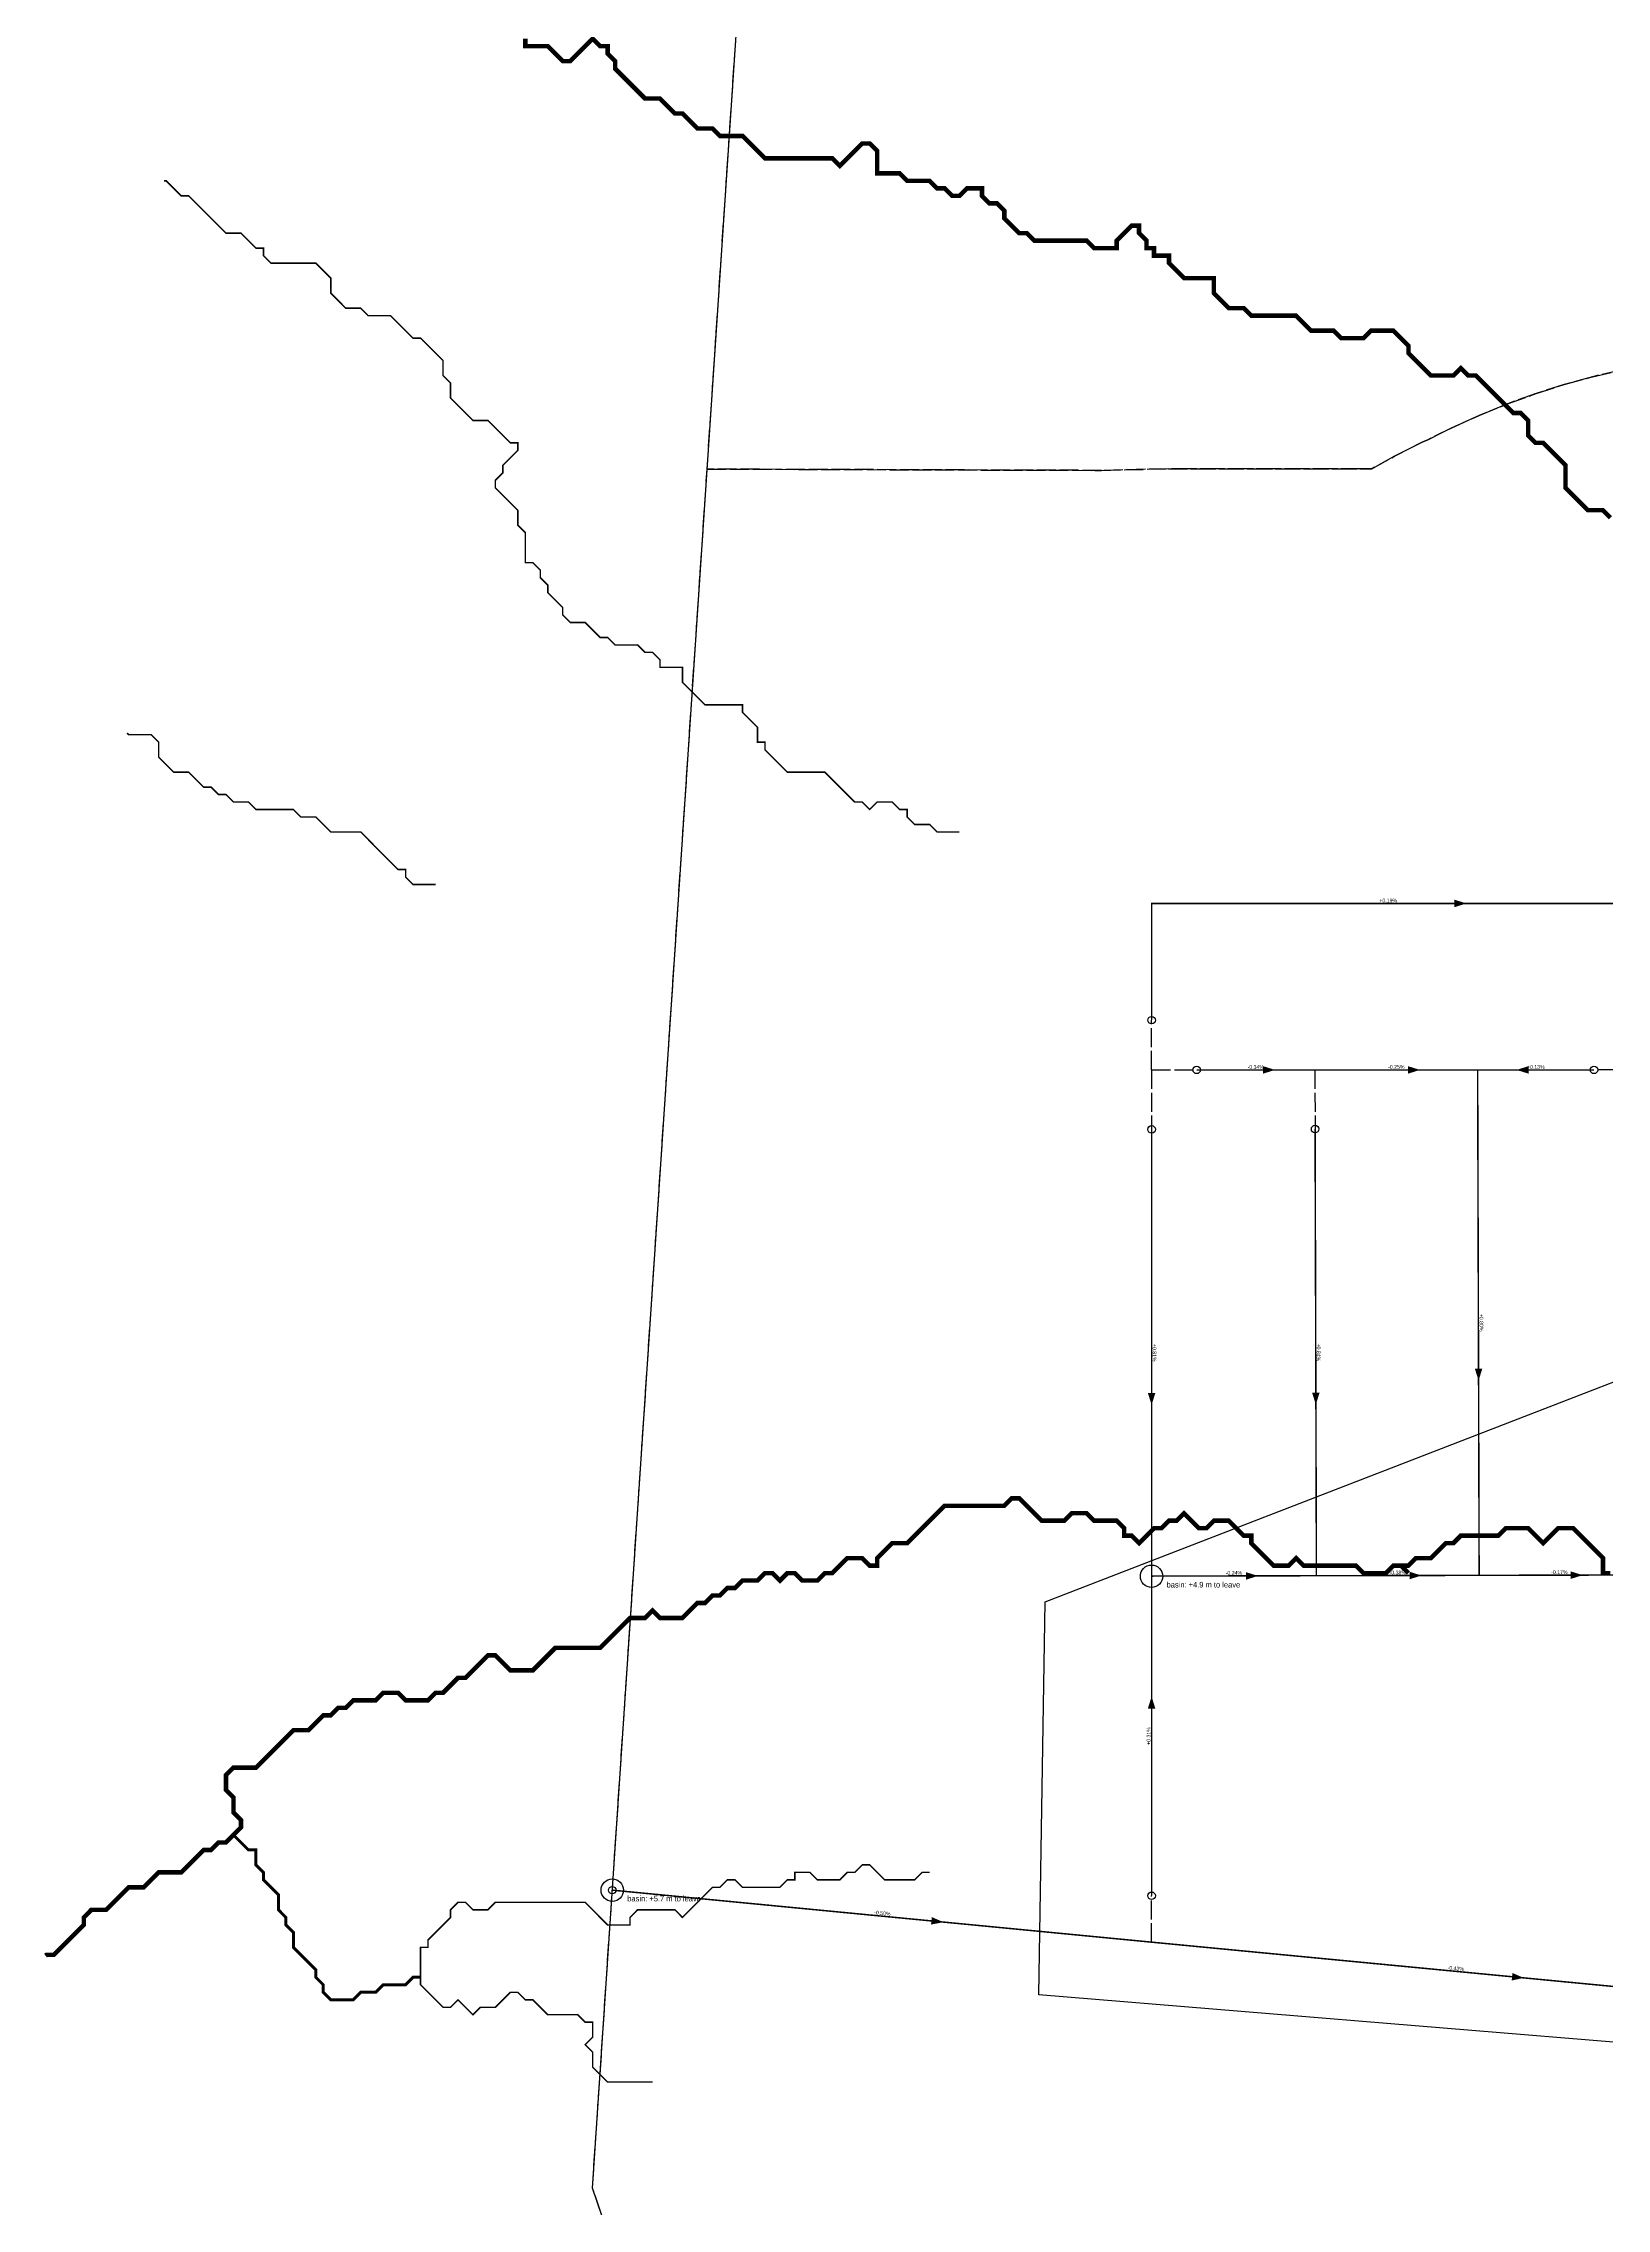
# Model space of a CAD drawing. Header units: metres. Extents: x 442821 to 452274, y 2561971 to 2571293.
# Drawn here: x 442821 to 443657, y 2564912 to 2566070 of the extents above; entities that cross this region are included whole.
import ezdxf
from ezdxf.enums import TextEntityAlignment as Align

# ---------------------------------------------------------------- set-up
doc = ezdxf.new("R2010")
doc.units = ezdxf.units.M
doc.header["$LTSCALE"] = 8
doc.linetypes.add('DASHDOT', pattern=[3.556, 2.54, -0.508, 0, -0.508])
doc.linetypes.add('DASHED', pattern=[1.524, 1.27, -0.254])
for name, color, linetype in [('A_ARROWS', 7, 'Continuous'), ('A_BASINS', 1, 'Continuous'), ('A_BRANCH', 7, 'Continuous'), ('A_BUILT_2006', 252, 'Continuous'), ('A_CATCHMENTS', 7, 'Continuous'), ('A_ENVELOPE', 3, 'Continuous'), ('A_GRADIENT', 8, 'Continuous'), ('A_HEAD_GAP', 8, 'Continuous'), ('A_HEADS', 8, 'Continuous'), ('A_LATERAL', 7, 'Continuous'), ('A_STREAMS', 5, 'Continuous')]:
    doc.layers.add(name, color=color, linetype=linetype)

msp = doc.modelspace()

# ---------------------------------------------------------------- linework, layer by layer
at = {"layer": 'A_ARROWS', "color": 2}
for points in [[(443582, 2565609.7), (443575.6, 2565607.7), (443575.6, 2565611.7)], [(443479.7, 2565520.7), (443473.3, 2565518.7), (443473.3, 2565522.7)], [(443557.2, 2565520.7), (443550.8, 2565518.7), (443550.8, 2565522.7)], [(443608.8, 2565520.7), (443615.2, 2565522.7), (443615.2, 2565518.7)], [(443588.5, 2565354.6), (443586.5, 2565361), (443590.5, 2565361)], [(443413.7, 2565341.6), (443411.7, 2565348), (443415.7, 2565348)], [(443501.5, 2565341.8), (443499.5, 2565348.2), (443503.5, 2565348.2)], [(443470.6, 2565250.2), (443464.2, 2565248.2), (443464.1, 2565252.2)], [(443558, 2565250.4), (443551.6, 2565248.4), (443551.6, 2565252.4)], [(443644.2, 2565250.6), (443637.8, 2565248.6), (443637.8, 2565252.6)], [(443413.7, 2565185.7), (443415.7, 2565179.3), (443411.7, 2565179.3)], [(443302.4, 2565065.1), (443295.8, 2565063.8), (443296.2, 2565067.8)], [(443612.7, 2565035.3), (443606.2, 2565033.9), (443606.6, 2565037.9)]]:
    msp.add_solid(points, dxfattribs=at)
at = {"layer": 'A_BASINS', "color": 1}
for centre in [(443413.7, 2565250), (443125.4, 2565082.2)]:
    msp.add_circle(centre, 6, dxfattribs=at)
at = {"layer": 'A_BRANCH', "color": 2, "linetype": 'DASHED', "const_width": 0.8}
for points in [[(443413.7, 2565547.3), (443413.7, 2565609.7), (443729, 2565609.7)], [(443650.2, 2565520.7), (443588, 2565520.7)], [(443413.7, 2565079.2), (443413.7, 2565250.1)]]:
    msp.add_lwpolyline(points, dxfattribs=at)
at = {"layer": 'A_BRANCH', "color": 2, "const_width": 0.8}
for points in [[(443413.7, 2565488.9), (443413.7, 2565250.1)], [(443501.1, 2565489.1), (443501.8, 2565250.3)]]:
    msp.add_lwpolyline(points, dxfattribs=at)
at = {"layer": 'A_BUILT_2006', "color": 252}
msp.add_lwpolyline([(444422.4, 2563343.7), (444425.8, 2563359.7), (444354.3, 2563402.3), (444079.1, 2562950.6), (443944.5, 2563054.6), (443895.5, 2563534.9), (443894.2, 2564981.6), (443353.4, 2565026.3), (443356.8, 2565236.3), (445139.7, 2565926.1), (445353.1, 2566067)], dxfattribs=at)
at = {"layer": 'A_CATCHMENTS', "color": 1, "linetype": 'DASHED'}
msp.add_lwpolyline([(443664.5, 2565894.8), (443649.4, 2565891.3), (443634.3, 2565887.1), (443619.2, 2565882.3), (443604, 2565876.8), (443588.9, 2565870.6), (443573.8, 2565863.8), (443561, 2565857.4), (443558.7, 2565856.4), (443543.6, 2565848.8), (443531.4, 2565842.1), (443528.5, 2565842.1), (443525.1, 2565842.1), (443513.4, 2565842.1), (443510, 2565842.1), (443498.3, 2565842.1), (443494.9, 2565842.1), (443483.2, 2565842.1), (443479.8, 2565842.1), (443468.1, 2565842.1), (443464.7, 2565842.1), (443452.9, 2565842.1), (443449.6, 2565842.1), (443437.8, 2565842.1), (443434.5, 2565842.1), (443422.7, 2565842.1), (443386.9, 2565841.2), (443176.1, 2565841.9), (443209.9, 2566349)], dxfattribs=at)
at = {"layer": 'A_CATCHMENTS', "color": 2, "linetype": 'DASHED'}
msp.add_lwpolyline([(443922.9, 2562555.5), (443114.8, 2564922.9), (443176.1, 2565841.9), (443386.9, 2565841.2), (443386.9, 2565841.2), (443422.7, 2565842.1), (443434.5, 2565842.1), (443437.8, 2565842.1), (443449.6, 2565842.1), (443452.9, 2565842.1), (443464.7, 2565842.1), (443468.1, 2565842.1), (443479.8, 2565842.1), (443483.2, 2565842.1), (443494.9, 2565842.1), (443498.3, 2565842.1), (443510, 2565842.1), (443513.4, 2565842.1), (443525.1, 2565842.1), (443528.5, 2565842.1), (443531.4, 2565842.1), (443543.6, 2565848.8), (443558.7, 2565856.4), (443561, 2565857.4), (443573.8, 2565863.8), (443588.9, 2565870.6), (443604, 2565876.8), (443619.2, 2565882.3), (443634.3, 2565887.1), (443649.4, 2565891.3), (443664.5, 2565894.8)], dxfattribs=at)
at = {"layer": 'A_ENVELOPE', "color": 3}
msp.add_lwpolyline([(443922.9, 2562555.5), (443114.8, 2564922.9), (443209.9, 2566349), (444250.9, 2566757.8), (445002, 2567304.5)], dxfattribs=at)
at = {"layer": 'A_HEAD_GAP', "color": 8, "linetype": 'DASHED'}
for points in [[(443413.7, 2565520.7), (443413.7, 2565547.3)], [(443413.7, 2565520.7), (443413.7, 2565488.9)], [(443413.7, 2565520.7), (443437.8, 2565520.7)], [(443501, 2565520.7), (443501.1, 2565489.1)], [(443674.5, 2565520.7), (443650.2, 2565520.7)], [(443413.7, 2565054.4), (443413.7, 2565079.2)]]:
    msp.add_lwpolyline(points, dxfattribs=at)
at = {"layer": 'A_HEADS', "color": 2}
for centre in [(443413.7, 2565547.3), (443437.8, 2565520.7), (443650.2, 2565520.7), (443413.7, 2565488.9), (443501.1, 2565489.1), (443125.4, 2565082.2), (443413.7, 2565079.2)]:
    msp.add_circle(centre, 2, dxfattribs=at)
at = {"layer": 'A_LATERAL', "color": 2, "linetype": 'DASHDOT', "const_width": 0.8}
for points in [[(443437.8, 2565520.7), (443501, 2565520.7)], [(443501, 2565520.7), (443588, 2565520.7)], [(443413.7, 2565250.1), (443501.8, 2565250.3)], [(443501.8, 2565250.3), (443588.8, 2565250.5)], [(443588.8, 2565250.5), (443674.5, 2565250.7)], [(443125.4, 2565082.2), (443413.7, 2565054.4)], [(443413.7, 2565054.4), (443738.8, 2565023.2)]]:
    msp.add_lwpolyline(points, dxfattribs=at)
at = {"layer": 'A_LATERAL', "color": 2, "const_width": 0.8}
msp.add_lwpolyline([(443588, 2565520.7), (443588.8, 2565250.5)], dxfattribs=at)
at = {"layer": 'A_STREAMS', "color": 5}
for points, const_width in [([(443659, 2565815.9), (443655, 2565819.9), (443651, 2565819.9), (443647, 2565819.9), (443643, 2565823.9), (443639, 2565827.9), (443635, 2565831.9), (443635, 2565835.9), (443635, 2565839.9), (443635, 2565843.9), (443631, 2565847.9), (443627, 2565851.9), (443623, 2565855.9), (443619, 2565855.9), (443615, 2565859.9), (443615, 2565863.9), (443615, 2565867.9), (443611, 2565871.9), (443607, 2565871.9), (443603, 2565875.9), (443599, 2565879.9), (443595, 2565883.9), (443591, 2565887.9), (443587, 2565891.9), (443583, 2565891.9), (443579, 2565895.9), (443575, 2565891.9), (443571, 2565891.9), (443567, 2565891.9), (443563, 2565891.9), (443559, 2565895.9), (443555, 2565899.9), (443551, 2565903.9), (443551, 2565907.9), (443547, 2565911.9), (443543, 2565915.9), (443539, 2565915.9), (443535, 2565915.9), (443531, 2565915.9), (443527, 2565911.9), (443523, 2565911.9), (443519, 2565911.9), (443515, 2565911.9), (443511, 2565915.9), (443507, 2565915.9), (443503, 2565915.9), (443499, 2565915.9), (443495, 2565919.9), (443491, 2565923.9), (443487, 2565923.9), (443483, 2565923.9), (443479, 2565923.9), (443475, 2565923.9), (443471, 2565923.9), (443467, 2565923.9), (443463, 2565927.9), (443459, 2565927.9), (443455, 2565927.9), (443451, 2565932), (443447, 2565936), (443447, 2565940), (443447, 2565944), (443443, 2565944), (443439, 2565944), (443435, 2565944), (443431, 2565944), (443427, 2565948), (443423, 2565952), (443423, 2565956), (443419, 2565956), (443415, 2565956), (443415, 2565960), (443411, 2565960), (443411, 2565964), (443407, 2565968), (443407, 2565972), (443403, 2565972), (443399, 2565968), (443395, 2565964), (443395, 2565960), (443391, 2565960), (443387, 2565960), (443383, 2565960), (443379, 2565964), (443375, 2565964), (443371, 2565964), (443367, 2565964), (443363, 2565964), (443359, 2565964), (443355, 2565964), (443351, 2565964), (443347, 2565968), (443343, 2565968), (443339, 2565972), (443335, 2565976), (443335, 2565980), (443331, 2565984), (443327, 2565984), (443323, 2565988), (443323, 2565992), (443319, 2565992), (443315, 2565992), (443311, 2565988), (443307, 2565988), (443303, 2565992), (443299, 2565992), (443295, 2565996), (443291, 2565996), (443287, 2565996), (443283, 2565996), (443279, 2566000), (443275, 2566000), (443271, 2566000), (443267, 2566000), (443267, 2566004), (443267, 2566008), (443267, 2566012), (443263, 2566016), (443259, 2566016), (443255, 2566012), (443251, 2566008), (443247, 2566004), (443243, 2566008), (443239, 2566008), (443235, 2566008), (443231, 2566008), (443227, 2566008), (443223, 2566008), (443219, 2566008), (443215, 2566008), (443211, 2566008), (443207, 2566008), (443203, 2566012), (443199, 2566016), (443195, 2566020), (443191, 2566020), (443186.9, 2566020), (443182.9, 2566020), (443178.9, 2566024), (443174.9, 2566024), (443170.9, 2566024), (443166.9, 2566028), (443162.9, 2566032), (443158.9, 2566032), (443154.9, 2566036), (443150.9, 2566040), (443146.9, 2566040), (443142.9, 2566040), (443138.9, 2566044), (443134.9, 2566048), (443130.9, 2566052), (443126.9, 2566056), (443126.9, 2566060), (443122.9, 2566064), (443122.9, 2566068), (443118.9, 2566068), (443114.9, 2566072), (443110.9, 2566068), (443106.9, 2566064), (443102.9, 2566060), (443098.9, 2566060), (443094.9, 2566064), (443090.9, 2566068), (443086.9, 2566068), (443082.9, 2566068), (443078.9, 2566068), (443078.9, 2566072)], 2.4), ([(443311, 2565647.9), (443307, 2565647.9), (443303, 2565647.9), (443299, 2565647.9), (443295, 2565651.9), (443291, 2565651.9), (443287, 2565651.9), (443283, 2565655.9), (443283, 2565659.9), (443279, 2565659.9), (443275, 2565663.9), (443271, 2565663.9), (443267, 2565663.9), (443263, 2565659.9), (443259, 2565663.9), (443255, 2565663.9), (443251, 2565667.9), (443247, 2565671.9), (443243, 2565675.9), (443239, 2565679.9), (443235, 2565679.9), (443231, 2565679.9), (443227, 2565679.9), (443223, 2565679.9), (443219, 2565679.9), (443215, 2565683.9), (443211, 2565687.9), (443207, 2565691.9), (443207, 2565695.9), (443203, 2565695.9), (443203, 2565699.9), (443203, 2565703.9), (443199, 2565707.9), (443195, 2565711.9), (443195, 2565715.9), (443191, 2565715.9), (443186.9, 2565715.9), (443182.9, 2565715.9), (443178.9, 2565715.9), (443174.9, 2565715.9), (443170.9, 2565719.9), (443166.9, 2565723.9), (443162.9, 2565727.9), (443162.9, 2565731.9), (443162.9, 2565735.9), (443158.9, 2565735.9), (443154.9, 2565735.9), (443150.9, 2565735.9), (443150.9, 2565739.9), (443146.9, 2565743.9), (443142.9, 2565743.9), (443138.9, 2565747.9), (443134.9, 2565747.9), (443130.9, 2565747.9), (443126.9, 2565747.9), (443122.9, 2565751.9), (443118.9, 2565751.9), (443114.9, 2565755.9), (443110.9, 2565759.9), (443106.9, 2565759.9), (443102.9, 2565759.9), (443098.9, 2565763.9), (443098.9, 2565767.9), (443094.9, 2565771.9), (443090.9, 2565775.9), (443090.9, 2565779.9), (443086.9, 2565783.9), (443086.9, 2565787.9), (443082.9, 2565791.9), (443078.9, 2565791.9), (443078.9, 2565795.9), (443078.9, 2565799.9), (443078.9, 2565803.9), (443078.9, 2565807.9), (443074.9, 2565811.9), (443074.9, 2565815.9), (443074.9, 2565819.9), (443070.9, 2565823.9), (443066.9, 2565827.9), (443062.9, 2565831.9), (443062.9, 2565835.9), (443066.9, 2565839.9), (443066.9, 2565843.9), (443070.9, 2565847.9), (443074.9, 2565851.9), (443074.9, 2565855.9), (443070.9, 2565855.9), (443066.9, 2565859.9), (443062.9, 2565863.9), (443058.9, 2565867.9), (443054.9, 2565867.9), (443050.9, 2565867.9), (443046.9, 2565871.9), (443042.9, 2565875.9), (443038.9, 2565879.9), (443038.9, 2565883.9), (443038.9, 2565887.9), (443034.9, 2565891.9), (443034.9, 2565895.9), (443034.9, 2565899.9), (443030.9, 2565903.9), (443026.9, 2565907.9), (443022.9, 2565911.9), (443018.9, 2565911.9), (443014.9, 2565915.9), (443010.9, 2565919.9), (443006.9, 2565923.9), (443002.9, 2565923.9), (442998.9, 2565923.9), (442994.9, 2565923.9), (442990.9, 2565927.9), (442986.9, 2565927.9), (442982.9, 2565927.9), (442978.9, 2565932), (442974.9, 2565936), (442974.9, 2565940), (442974.9, 2565944), (442970.9, 2565948), (442966.9, 2565952), (442962.9, 2565952), (442958.9, 2565952), (442954.9, 2565952), (442950.9, 2565952), (442946.9, 2565952), (442942.9, 2565952), (442938.9, 2565956), (442938.9, 2565960), (442934.9, 2565960), (442930.9, 2565964), (442926.9, 2565968), (442922.9, 2565968), (442918.9, 2565968), (442914.9, 2565972), (442910.9, 2565976), (442906.9, 2565980), (442902.9, 2565984), (442898.9, 2565988), (442894.9, 2565988), (442890.9, 2565992), (442886.9, 2565996), (442885.7, 2565996)], 0.8), ([(443030.9, 2565619.8), (443026.9, 2565619.8), (443022.9, 2565619.8), (443018.9, 2565619.8), (443014.9, 2565623.8), (443014.9, 2565627.8), (443010.9, 2565627.8), (443006.9, 2565631.8), (443002.9, 2565635.8), (442998.9, 2565639.8), (442994.9, 2565643.9), (442990.9, 2565647.9), (442986.9, 2565647.9), (442982.9, 2565647.9), (442978.9, 2565647.9), (442974.9, 2565647.9), (442970.9, 2565651.9), (442966.9, 2565655.9), (442962.9, 2565655.9), (442958.9, 2565655.9), (442954.9, 2565659.9), (442950.9, 2565659.9), (442946.9, 2565659.9), (442942.9, 2565659.9), (442938.9, 2565659.9), (442934.9, 2565659.9), (442930.9, 2565663.9), (442926.9, 2565663.9), (442922.9, 2565663.9), (442918.9, 2565667.9), (442914.9, 2565667.9), (442910.9, 2565671.9), (442906.9, 2565671.9), (442902.9, 2565675.9), (442898.9, 2565679.9), (442894.9, 2565679.9), (442890.9, 2565679.9), (442886.9, 2565683.9), (442882.9, 2565687.9), (442882.9, 2565691.9), (442882.9, 2565695.9), (442878.9, 2565699.9), (442874.9, 2565699.9), (442870.9, 2565699.9), (442866.9, 2565699.9), (442866, 2565700.8)], 0.8), ([(443547, 2565255.7), (443543, 2565255.7), (443539, 2565251.7), (443535, 2565251.7), (443531, 2565251.7), (443527, 2565251.7), (443523, 2565255.7), (443519, 2565255.7), (443515, 2565255.7), (443511, 2565255.7), (443507, 2565255.7), (443503, 2565255.7), (443499, 2565255.7), (443495, 2565255.7), (443491, 2565259.7), (443487, 2565255.7), (443483, 2565255.7), (443479, 2565255.7), (443475, 2565259.7), (443471, 2565263.7), (443467, 2565267.7), (443467, 2565271.7), (443463, 2565271.7), (443459, 2565275.7), (443455, 2565279.7), (443451, 2565279.7), (443447, 2565279.7), (443443, 2565275.7), (443439, 2565275.7), (443435, 2565279.7), (443431, 2565283.7), (443427, 2565279.7), (443423, 2565279.7), (443419, 2565275.7), (443415, 2565275.7), (443411, 2565271.7), (443407, 2565267.7), (443403, 2565271.7), (443399, 2565271.7), (443399, 2565275.7), (443395, 2565279.7), (443391, 2565279.7), (443387, 2565279.7), (443383, 2565279.7), (443379, 2565283.7), (443375, 2565283.7), (443371, 2565283.7), (443367, 2565279.7), (443363, 2565279.7), (443359, 2565279.7), (443355, 2565279.7), (443351, 2565283.7), (443347, 2565287.7), (443343, 2565291.7), (443339, 2565291.7), (443335, 2565287.7), (443331, 2565287.7), (443327, 2565287.7), (443323, 2565287.7), (443319, 2565287.7), (443315, 2565287.7), (443311, 2565287.7), (443307, 2565287.7), (443303, 2565287.7), (443299, 2565283.7), (443295, 2565279.7), (443291, 2565275.7), (443287, 2565271.7), (443283, 2565267.7), (443279, 2565267.7), (443275, 2565267.7), (443271, 2565263.7), (443267, 2565259.7), (443267, 2565255.7), (443263, 2565255.7), (443259, 2565259.7), (443255, 2565259.7), (443251, 2565259.7), (443247, 2565255.7), (443243, 2565251.7), (443239, 2565251.7), (443235, 2565247.7), (443231, 2565247.7), (443227, 2565247.7), (443223, 2565251.7), (443219, 2565251.7), (443215, 2565247.7), (443211, 2565251.7), (443207, 2565251.7), (443203, 2565247.7), (443199, 2565247.7), (443195, 2565247.7), (443191, 2565243.7), (443186.9, 2565243.7), (443182.9, 2565239.7), (443178.9, 2565239.7), (443174.9, 2565235.7), (443170.9, 2565235.7), (443166.9, 2565231.7), (443162.9, 2565227.7), (443158.9, 2565227.7), (443154.9, 2565227.7), (443150.9, 2565227.7), (443146.9, 2565231.7), (443142.9, 2565227.7), (443138.9, 2565227.7), (443134.9, 2565227.7), (443130.9, 2565223.7), (443126.9, 2565219.7), (443122.9, 2565215.7), (443118.9, 2565211.7), (443114.9, 2565211.7), (443110.9, 2565211.7), (443106.9, 2565211.7), (443102.9, 2565211.7), (443098.9, 2565211.7), (443094.9, 2565211.7), (443090.9, 2565207.7), (443086.9, 2565203.7), (443082.9, 2565199.7), (443078.9, 2565199.7), (443074.9, 2565199.7), (443070.9, 2565199.7), (443066.9, 2565203.7), (443062.9, 2565207.7), (443058.9, 2565207.7), (443054.9, 2565203.7), (443050.9, 2565199.7), (443046.9, 2565195.7), (443042.9, 2565195.7), (443038.9, 2565191.7), (443034.9, 2565187.7), (443030.9, 2565187.7), (443026.9, 2565183.7), (443022.9, 2565183.7), (443018.9, 2565183.7), (443014.9, 2565183.7), (443010.9, 2565187.7), (443006.9, 2565187.7), (443002.9, 2565187.7), (442998.9, 2565183.7), (442994.9, 2565183.7), (442990.9, 2565183.7), (442986.9, 2565183.7), (442982.9, 2565179.7), (442978.9, 2565179.7), (442974.9, 2565175.7), (442970.9, 2565175.7), (442966.9, 2565171.7), (442962.9, 2565167.7), (442958.9, 2565167.7), (442954.9, 2565167.7), (442950.9, 2565163.7), (442946.9, 2565159.7), (442942.9, 2565155.7), (442938.9, 2565151.7), (442934.9, 2565147.7), (442930.9, 2565147.7), (442926.9, 2565147.7), (442922.9, 2565147.7), (442918.9, 2565143.7), (442918.9, 2565139.7), (442918.9, 2565135.7), (442922.9, 2565131.7), (442922.9, 2565127.7), (442922.9, 2565123.7), (442926.9, 2565119.7), (442926.9, 2565115.7), (442922.9, 2565111.7)], 2.4), ([(443659, 2565251.7), (443655, 2565251.7), (443655, 2565255.7), (443655, 2565259.7), (443651, 2565263.7), (443647, 2565267.7), (443643, 2565271.7), (443639, 2565275.7), (443635, 2565275.7), (443631, 2565275.7), (443627, 2565271.7), (443623, 2565267.7), (443619, 2565271.7), (443615, 2565275.7), (443611, 2565275.7), (443607, 2565275.7), (443603, 2565275.7), (443599, 2565271.7), (443595, 2565271.7), (443591, 2565271.7), (443587, 2565271.7), (443583, 2565271.7), (443579, 2565271.7), (443575, 2565267.7), (443571, 2565267.7), (443567, 2565263.7), (443563, 2565259.7), (443559, 2565259.7), (443555, 2565259.7), (443551, 2565255.7), (443547, 2565255.7)], 2.4), ([(443551, 2565251.7), (443547, 2565255.7)], 2.4), ([(442922.9, 2565111.7), (442918.9, 2565107.7), (442914.9, 2565107.7), (442910.9, 2565103.7), (442906.9, 2565103.7), (442902.9, 2565099.7), (442898.9, 2565095.7), (442894.9, 2565091.7), (442890.9, 2565091.7), (442886.9, 2565091.7), (442882.9, 2565091.7), (442878.9, 2565087.7), (442874.9, 2565083.7), (442870.9, 2565083.7), (442866.9, 2565083.7), (442862.9, 2565079.7), (442858.9, 2565075.7), (442854.9, 2565071.7), (442850.9, 2565071.7), (442846.9, 2565071.7), (442842.9, 2565067.6), (442842.9, 2565063.6), (442838.9, 2565059.6), (442834.9, 2565055.6), (442830.9, 2565051.6), (442826.9, 2565047.6), (442822.9, 2565047.6), (442822.4, 2565047.2)], 2.4), ([(443022.9, 2565035.6), (443018.9, 2565035.6), (443014.9, 2565031.6), (443010.9, 2565031.6), (443006.9, 2565031.6), (443002.9, 2565031.6), (442998.9, 2565027.6), (442994.9, 2565027.6), (442990.9, 2565027.6), (442986.9, 2565023.6), (442982.9, 2565023.6), (442978.9, 2565023.6), (442974.9, 2565023.6), (442970.9, 2565027.6), (442970.9, 2565031.6), (442966.9, 2565035.6), (442966.9, 2565039.6), (442962.9, 2565043.6), (442958.9, 2565047.6), (442954.9, 2565051.6), (442954.9, 2565055.6), (442954.9, 2565059.6), (442950.9, 2565063.6), (442950.9, 2565067.6), (442946.9, 2565071.7), (442946.9, 2565075.7), (442946.9, 2565079.7), (442942.9, 2565083.7), (442938.9, 2565087.7), (442938.9, 2565091.7), (442934.9, 2565095.7), (442934.9, 2565099.7), (442934.9, 2565103.7), (442930.9, 2565103.7), (442926.9, 2565107.7), (442922.9, 2565111.7)], 1.6), ([(443295, 2565091.7), (443291, 2565091.7), (443287, 2565087.7), (443283, 2565087.7), (443279, 2565087.7), (443275, 2565087.7), (443271, 2565087.7), (443267, 2565091.7), (443263, 2565095.7), (443259, 2565095.7), (443255, 2565091.7), (443251, 2565091.7), (443247, 2565087.7), (443243, 2565087.7), (443239, 2565087.7), (443235, 2565087.7), (443231, 2565091.7), (443227, 2565091.7), (443223, 2565091.7), (443223, 2565087.7), (443219, 2565087.7), (443215, 2565083.7), (443211, 2565083.7), (443207, 2565083.7), (443203, 2565083.7), (443199, 2565083.7), (443195, 2565083.7), (443191, 2565087.7), (443186.9, 2565087.7), (443182.9, 2565083.7), (443178.9, 2565083.7), (443174.9, 2565079.7), (443170.9, 2565075.7), (443166.9, 2565071.7), (443162.9, 2565067.6), (443158.9, 2565071.7), (443154.9, 2565071.7), (443150.9, 2565071.7), (443146.9, 2565071.7), (443142.9, 2565071.7), (443138.9, 2565071.7), (443134.9, 2565067.6), (443134.9, 2565063.6), (443130.9, 2565063.6), (443126.9, 2565063.6), (443122.9, 2565063.6), (443118.9, 2565067.6), (443114.9, 2565071.7), (443110.9, 2565075.7), (443106.9, 2565075.7), (443102.9, 2565075.7), (443098.9, 2565075.7), (443094.9, 2565075.7), (443090.9, 2565075.7), (443086.9, 2565075.7), (443082.9, 2565075.7), (443078.9, 2565075.7), (443074.9, 2565075.7), (443070.9, 2565075.7), (443066.9, 2565075.7), (443062.9, 2565075.7), (443058.9, 2565071.7), (443054.9, 2565071.7), (443050.9, 2565071.7), (443046.9, 2565075.7), (443042.9, 2565075.7), (443038.9, 2565071.7), (443038.9, 2565067.6), (443034.9, 2565063.6), (443030.9, 2565059.6), (443026.9, 2565055.6), (443026.9, 2565051.6), (443022.9, 2565051.6), (443022.9, 2565047.6), (443022.9, 2565043.6), (443022.9, 2565039.6), (443022.9, 2565035.6)], 0.8), ([(443146.9, 2564979.6), (443142.9, 2564979.6), (443138.9, 2564979.6), (443134.9, 2564979.6), (443130.9, 2564979.6), (443126.9, 2564979.6), (443122.9, 2564979.6), (443118.9, 2564983.6), (443114.9, 2564987.6), (443114.9, 2564991.6), (443114.9, 2564995.6), (443110.9, 2564999.6), (443114.9, 2565003.6), (443114.9, 2565007.6), (443114.9, 2565011.6), (443110.9, 2565011.6), (443106.9, 2565015.6), (443102.9, 2565015.6), (443098.9, 2565015.6), (443094.9, 2565015.6), (443090.9, 2565015.6), (443086.9, 2565019.6), (443082.9, 2565023.6), (443078.9, 2565023.6), (443074.9, 2565027.6), (443070.9, 2565027.6), (443066.9, 2565023.6), (443062.9, 2565019.6), (443058.9, 2565019.6), (443054.9, 2565019.6), (443050.9, 2565015.6), (443046.9, 2565019.6), (443042.9, 2565023.6), (443038.9, 2565019.6), (443034.9, 2565019.6), (443030.9, 2565023.6), (443026.9, 2565027.6), (443022.9, 2565031.6), (443022.9, 2565035.6)], 0.8)]:
    msp.add_lwpolyline(points, dxfattribs=dict(at, const_width=const_width))

# ---------------------------------------------------------------- texts
at = {"layer": 'A_BASINS', "color": 1}
for s, p in [('basin: +4.9 m to leave', (443421.7, 2565244)), ('basin: +5.7 m to leave', (443133.4, 2565076.2))]:
    msp.add_text(s, height=3, dxfattribs=at).set_placement(p)
at = {"layer": 'A_GRADIENT', "color": 2}
for s, p in [('+0.19%', (443540.2, 2565609.7)), ('-0.34%', (443469.4, 2565520.7)), ('-0.25%', (443544.5, 2565520.7))]:
    msp.add_text(s, height=2, dxfattribs=at).set_placement(p, align=Align.BOTTOM_CENTER)
for s, rotation, p in [('+0.13%', 360, (443619.1, 2565520.7)), ('+0.80%', -89.8256, (443588.4, 2565385.6)), ('+0.81%', -90, (443413.7, 2565369.5)), ('+0.84%', -89.8281, (443501.4, 2565369.7)), ('-0.24%', 0.1383, (443457.7, 2565250.2)), ('-0.38%', 0.1383, (443545.3, 2565250.4)), ('-0.17%', 0.1383, (443631.7, 2565250.6)), ('+0.31%', 90, (443413.7, 2565164.6)), ('-0.50%', -5.4908, (443269.6, 2565068.3)), ('-0.43%', -5.4908, (443576.2, 2565038.8))]:
    msp.add_text(s, height=2, rotation=rotation, dxfattribs=at).set_placement(p, align=Align.BOTTOM_CENTER)

doc.saveas('drawing.dxf')
